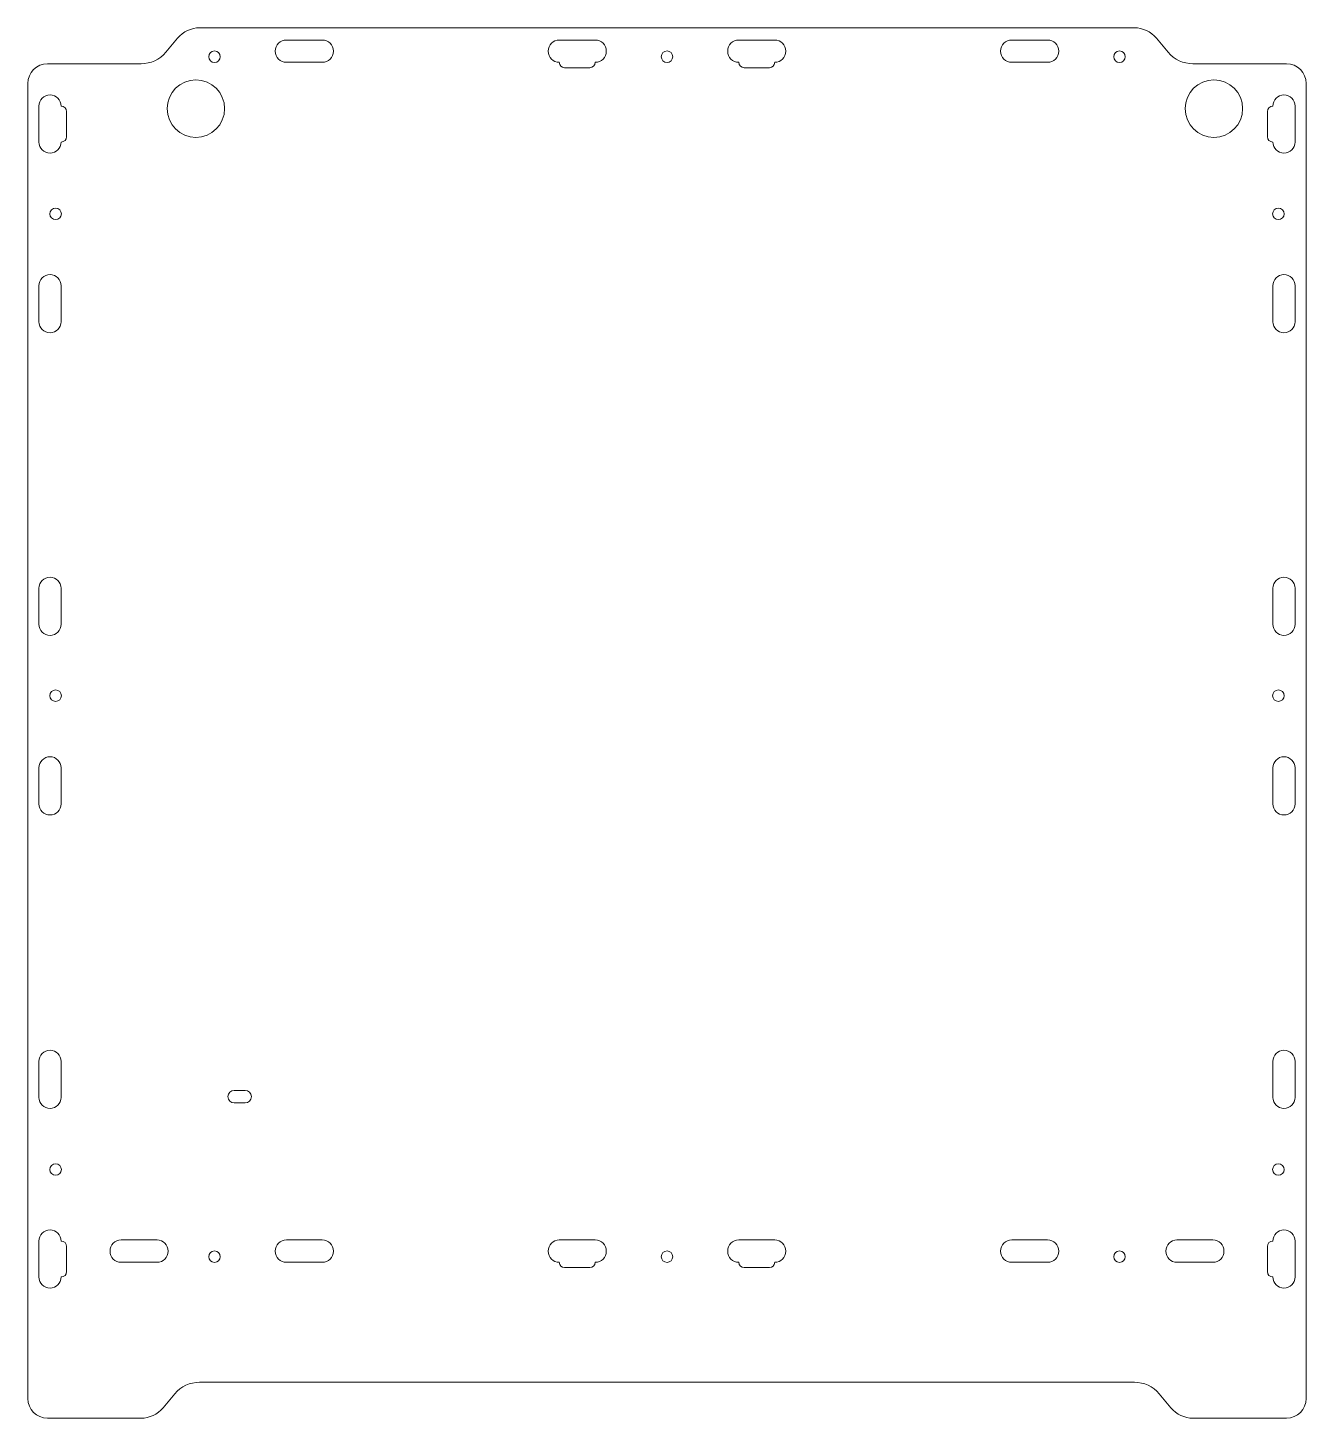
# Model space of a CAD drawing. Header units: millimetres. Extents: x -178 to 178, y -194 to 194.
import ezdxf

# ---------------------------------------------------------------- set-up
doc = ezdxf.new("R2010")
doc.units = ezdxf.units.MM

msp = doc.modelspace()

# ---------------------------------------------------------------- linework, layer by layer
at = {"color": 7, "linetype": 'Continuous', "lineweight": 15}
for p, q in [((-139.57, 186.71), (-136.27, 190.64)), ((-130.15, 193.5), (130.15, 193.5)), ((-96, 190.1), (-106, 190.1)), ((-20, 190.1), (-30, 190.1)), ((30, 190.1), (20, 190.1)), ((106, 190.1), (96, 190.1)), ((136.27, 190.64), (139.57, 186.71)), ((-172.5, 183.5), (-146.46, 183.5)), ((-106, 183.9), (-96, 183.9)), ((-28.5, 182.4), (-21.5, 182.4)), ((21.5, 182.4), (28.5, 182.4)), ((96, 183.9), (106, 183.9)), ((146.46, 183.5), (172.5, 183.5)), ((-178, -188), (-178, 178)), ((178, 178), (178, -188)), ((-174.9, 171.7), (-174.9, 161.7)), ((174.9, 161.7), (174.9, 171.7)), ((-167.2, 163.2), (-167.2, 170.2)), ((167.2, 170.2), (167.2, 163.2)), ((-174.9, 121.7), (-174.9, 111.7)), ((-168.7, 111.7), (-168.7, 121.7)), ((168.7, 121.7), (168.7, 111.7)), ((174.9, 111.7), (174.9, 121.7)), ((-174.9, 37.5), (-174.9, 27.5)), ((-168.7, 27.5), (-168.7, 37.5)), ((168.7, 37.5), (168.7, 27.5)), ((174.9, 27.5), (174.9, 37.5)), ((-174.9, -12.5), (-174.9, -22.5)), ((-168.7, -22.5), (-168.7, -12.5)), ((168.7, -12.5), (168.7, -22.5)), ((174.9, -22.5), (174.9, -12.5)), ((-174.9, -94.2), (-174.9, -104.2)), ((-168.7, -104.2), (-168.7, -94.2)), ((168.7, -94.2), (168.7, -104.2)), ((174.9, -104.2), (174.9, -94.2)), ((-120.5, -102.25), (-117.5, -102.25)), ((-117.5, -105.75), (-120.5, -105.75)), ((-174.9, -144.2), (-174.9, -154.2)), ((-167.2, -152.7), (-167.2, -145.7)), ((-142, -143.9), (-152, -143.9)), ((-96, -143.9), (-106, -143.9)), ((-20, -143.9), (-30, -143.9)), ((30, -143.9), (20, -143.9)), ((106, -143.9), (96, -143.9)), ((152, -143.9), (142, -143.9)), ((167.2, -145.7), (167.2, -152.7)), ((174.9, -154.2), (174.9, -144.2)), ((-152, -150.1), (-142, -150.1)), ((-106, -150.1), (-96, -150.1)), ((96, -150.1), (106, -150.1)), ((142, -150.1), (152, -150.1)), ((-28.5, -151.6), (-21.5, -151.6)), ((21.5, -151.6), (28.5, -151.6)), ((130.15, -183.5), (-130.15, -183.5)), ((-137.04, -186.71), (-140.34, -190.64)), ((140.34, -190.64), (137.04, -186.71)), ((-146.46, -193.5), (-172.5, -193.5)), ((172.5, -193.5), (146.46, -193.5))]:
    msp.add_line(p, q, dxfattribs=at)
for centre, radius in [((-126, 185.45), 1.6), ((0, 185.45), 1.6), ((126, 185.45), 1.6), ((-131.2, 171), 8), ((152.3, 171), 8), ((-170.25, 141.7), 1.6), ((170.25, 141.7), 1.6), ((-170.25, 7.6), 1.6), ((170.25, 7.6), 1.6), ((-170.25, -124.3), 1.6), ((170.25, -124.3), 1.6), ((-126, -148.55), 1.6), ((0, -148.55), 1.6), ((126, -148.55), 1.6)]:
    msp.add_circle(centre, radius, dxfattribs=at)
for centre, radius, start, end in [((-130.15, 185.5), 8, 90, 140), ((-106, 187), 3.1, 90, 270), ((-96, 187), 3.1, 270, 90), ((-30, 187), 3.1, 90, 270), ((-20, 187), 3.1, 270, 90), ((20, 187), 3.1, 90, 270), ((30, 187), 3.1, 270, 90), ((96, 187), 3.1, 90, 270), ((106, 187), 3.1, 270, 90), ((130.15, 185.5), 8, 40, 90), ((-146.46, 192.5), 9, 270, 320), ((146.46, 192.5), 9, 220, 270), ((-172.5, 178), 5.5, 90, 180), ((-28.5, 183.9), 1.5, 180, 270), ((-21.5, 183.9), 1.5, 270, 0), ((21.5, 183.9), 1.5, 180, 270), ((28.5, 183.9), 1.5, 270, 0), ((172.5, 178), 5.5, 0, 90), ((-171.8, 171.7), 3.1, 0, 180), ((171.8, 171.7), 3.1, 0, 180), ((-168.7, 170.2), 1.5, 0, 90), ((168.7, 170.2), 1.5, 90, 180), ((-168.7, 163.2), 1.5, 270, 0), ((168.7, 163.2), 1.5, 180, 270), ((-171.8, 161.7), 3.1, 180, 0), ((171.8, 161.7), 3.1, 180, 0), ((-171.8, 121.7), 3.1, 0, 180), ((171.8, 121.7), 3.1, 0, 180), ((-171.8, 111.7), 3.1, 180, 0), ((171.8, 111.7), 3.1, 180, 0), ((-171.8, 37.5), 3.1, 0, 180), ((171.8, 37.5), 3.1, 0, 180), ((-171.8, 27.5), 3.1, 180, 0), ((171.8, 27.5), 3.1, 180, 0), ((-171.8, -12.5), 3.1, 0, 180), ((171.8, -12.5), 3.1, 0, 180), ((-171.8, -22.5), 3.1, 180, 0), ((171.8, -22.5), 3.1, 180, 0), ((-171.8, -94.2), 3.1, 0, 180), ((171.8, -94.2), 3.1, 0, 180), ((-171.8, -104.2), 3.1, 180, 0), ((-120.5, -104), 1.75, 90, 270), ((-117.5, -104), 1.75, 270, 90), ((171.8, -104.2), 3.1, 180, 0), ((-171.8, -144.2), 3.1, 0, 180), ((171.8, -144.2), 3.1, 0, 180), ((-168.7, -145.7), 1.5, 0, 90), ((-152, -147), 3.1, 90, 270), ((-142, -147), 3.1, 270, 90), ((-106, -147), 3.1, 90, 270), ((-96, -147), 3.1, 270, 90), ((-30, -147), 3.1, 90, 270), ((-20, -147), 3.1, 270, 90), ((20, -147), 3.1, 90, 270), ((30, -147), 3.1, 270, 90), ((96, -147), 3.1, 90, 270), ((106, -147), 3.1, 270, 90), ((142, -147), 3.1, 90, 270), ((152, -147), 3.1, 270, 90), ((168.7, -145.7), 1.5, 90, 180), ((-28.5, -150.1), 1.5, 180, 270), ((-21.5, -150.1), 1.5, 270, 0), ((21.5, -150.1), 1.5, 180, 270), ((28.5, -150.1), 1.5, 270, 0), ((-171.8, -154.2), 3.1, 180, 0), ((-168.7, -152.7), 1.5, 270, 0), ((168.7, -152.7), 1.5, 180, 270), ((171.8, -154.2), 3.1, 180, 0), ((-130.15, -192.5), 9, 90, 140), ((130.15, -192.5), 9, 40, 90), ((-172.5, -188), 5.5, 180, 270), ((172.5, -188), 5.5, 270, 0), ((-146.46, -185.5), 8, 270, 320), ((146.46, -185.5), 8, 220, 270)]:
    msp.add_arc(centre, radius, start, end, dxfattribs=at)

doc.saveas('drawing.dxf')
